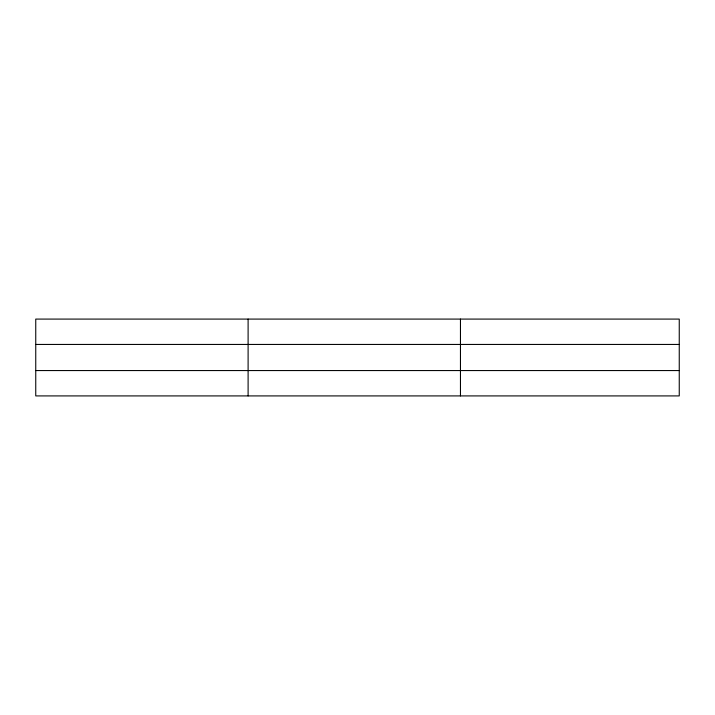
<?xml version="1.0" encoding="UTF-8"?>
<svg xmlns="http://www.w3.org/2000/svg" width="715" height="715" viewBox="0 0 715 715"><rect width="100%" height="100%" fill="white"/><g stroke="black" fill="none" stroke-linecap="round" stroke-linejoin="round"><path stroke-width="1.07" d="M248.105 395.913L248.105 319.087M460.46 395.913L460.46 319.087M679.25 370.558L679.25 395.913L35.75 395.913L35.75 319.087L679.25 319.087L679.25 370.558L35.75 370.558M35.75 344.442L679.25 344.442"/></g></svg>
